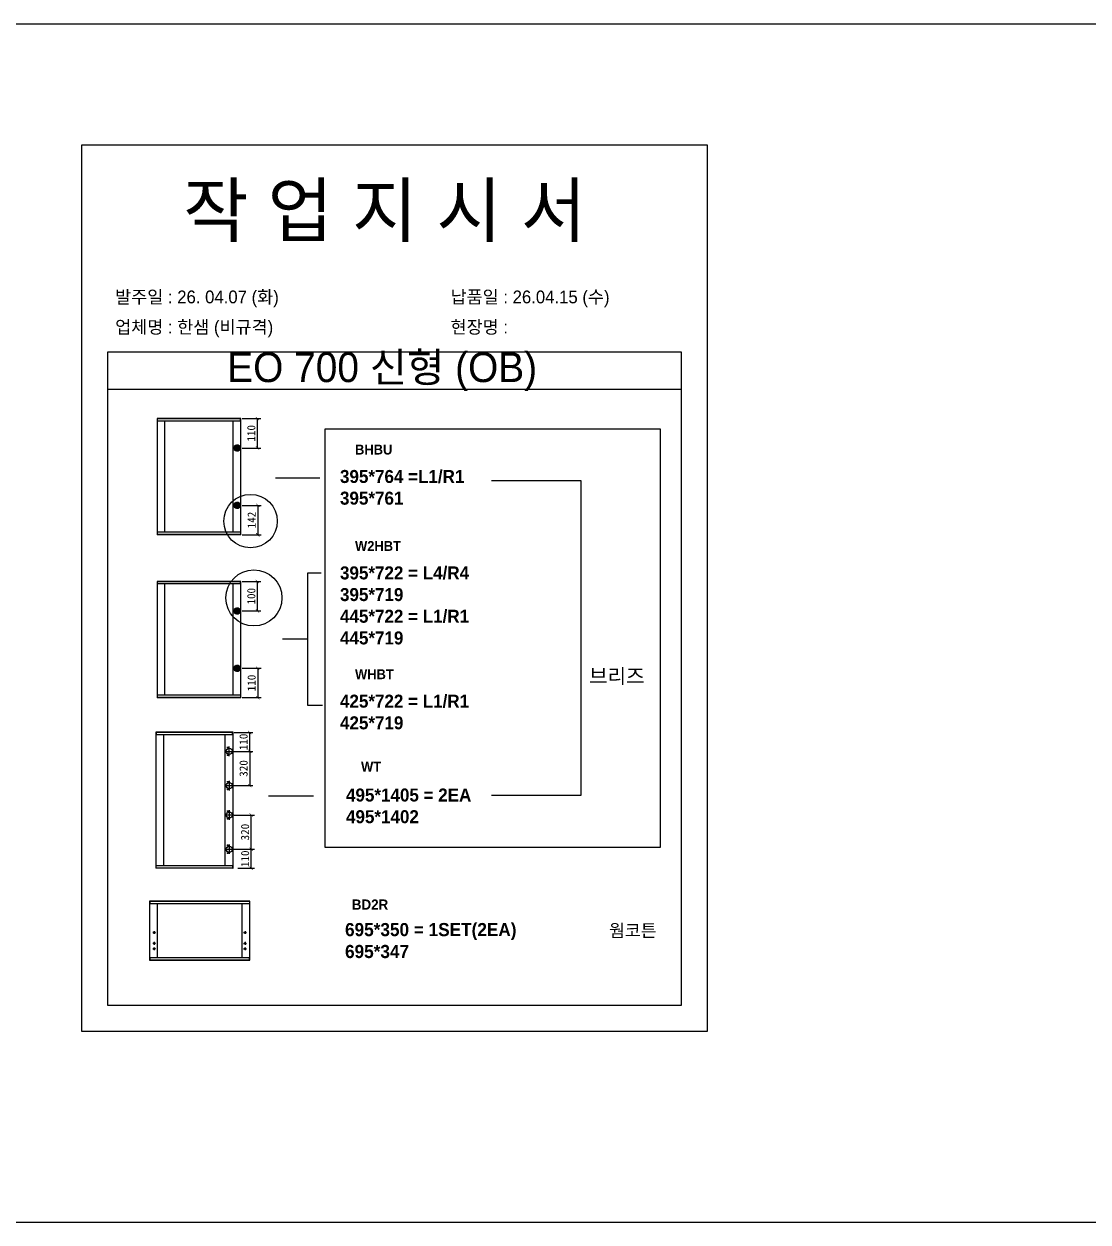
# Model space of a CAD drawing. Header units: millimetres. Extents: x -44117 to 256353, y -2095463 to 65325.
# Drawn here: x 115021 to 118289, y -852491 to -848813 of the extents above; entities that cross this region are included whole.
import ezdxf

# ---------------------------------------------------------------- set-up
doc = ezdxf.new("R2010")
doc.units = ezdxf.units.MM
doc.header["$LTSCALE"] = 10
doc.layers.add('Layer1', color=7, linetype='Continuous', lineweight=70)
doc.styles.add('MtX_Gulim', font='')
doc.styles.get('MtX_Gulim').set_extended_font_data('Gulim', bold=True)
doc.dimstyles.new('ISO-25', dxfattribs={"dimtxt": 2.5, "dimasz": 2.5, "dimexe": 1, "dimexo": 1, "dimtad": 1, "dimtxsty": 'Standard', "dimblk": 'ARCHTICK', "dimcen": 2.5, "dimadec": 0, "dimazin": 0, "dimtfac": 1, "dimtmove": 0, "dimatfit": 3, "dimfxl": 0, "dimarcsym": 0})

# ---------------------------------------------------------------- blocks, each defined once
blk = doc.blocks.new('_ArchTick')
at = {"color": 0, "linetype": 'ByBlock', "const_width": 0.15}
blk.add_lwpolyline([(-0.5, -0.5), (0.5, 0.5)], dxfattribs=at)
blk = doc.blocks.new('*D5528')
at = {"color": 0, "lineweight": -2}
for p, q in [((115690.9, -850024.4), (115748, -850024.4)), ((115738, -850115), (115738, -850024.4)), ((115690.9, -850115), (115748, -850115))]:
    blk.add_line(p, q, dxfattribs=at)
at = {"layer": 'Defpoints', "color": 0}
for p in [(115675.9, -850024.4), (115738, -850024.4), (115675.9, -850115)]:
    blk.add_point(p, dxfattribs=at)
at = {"color": 0, "lineweight": -2, "xscale": 10, "yscale": 10, "zscale": 10}
for p, rotation in [((115738, -850024.4), 90), ((115738, -850115), 270)]:
    blk.add_blockref('_ArchTick', p, dxfattribs=dict(at, rotation=rotation))
at = {"color": 0, "insert": (115719.2, -850069.7), "char_height": 25, "attachment_point": 5, "rotation": 90}
blk.add_mtext('110', dxfattribs=at)
blk = doc.blocks.new('*D5529')
at = {"color": 0, "lineweight": -2}
for p, q in [((115690.9, -850291), (115749, -850291)), ((115739, -850291), (115739, -850381.2)), ((115690.9, -850381.2), (115749, -850381.2))]:
    blk.add_line(p, q, dxfattribs=at)
at = {"layer": 'Defpoints', "color": 0}
for p in [(115675.9, -850291), (115675.9, -850381.2), (115739, -850381.2)]:
    blk.add_point(p, dxfattribs=at)
at = {"color": 0, "lineweight": -2, "xscale": 10, "yscale": 10, "zscale": 10}
for p, rotation in [((115739, -850291), 90), ((115739, -850381.2), 270)]:
    blk.add_blockref('_ArchTick', p, dxfattribs=dict(at, rotation=rotation))
at = {"color": 0, "insert": (115720.2, -850336.1), "char_height": 25, "attachment_point": 5, "rotation": 90}
blk.add_mtext('142', dxfattribs=at)
blk = doc.blocks.new('*D5530')
at = {"color": 0, "lineweight": -2}
for p, q in [((115690.9, -850524.7), (115748, -850524.7)), ((115738, -850615.3), (115738, -850524.7)), ((115690.9, -850615.3), (115748, -850615.3))]:
    blk.add_line(p, q, dxfattribs=at)
at = {"layer": 'Defpoints', "color": 0}
for p in [(115675.9, -850524.7), (115738, -850524.7), (115675.9, -850615.3)]:
    blk.add_point(p, dxfattribs=at)
at = {"color": 0, "lineweight": -2, "xscale": 10, "yscale": 10, "zscale": 10}
for p, rotation in [((115738, -850524.7), 90), ((115738, -850615.3), 270)]:
    blk.add_blockref('_ArchTick', p, dxfattribs=dict(at, rotation=rotation))
at = {"color": 0, "insert": (115719.2, -850570), "char_height": 25, "attachment_point": 5, "rotation": 90}
blk.add_mtext('100', dxfattribs=at)
blk = doc.blocks.new('*D5531')
at = {"color": 0, "lineweight": -2}
for p, q in [((115690.9, -850791.2), (115749, -850791.2)), ((115739, -850791.2), (115739, -850881.4)), ((115690.9, -850881.4), (115749, -850881.4))]:
    blk.add_line(p, q, dxfattribs=at)
at = {"layer": 'Defpoints', "color": 0}
for p in [(115675.9, -850791.2), (115675.9, -850881.4), (115739, -850881.4)]:
    blk.add_point(p, dxfattribs=at)
at = {"color": 0, "lineweight": -2, "xscale": 10, "yscale": 10, "zscale": 10}
for p, rotation in [((115739, -850791.2), 90), ((115739, -850881.4), 270)]:
    blk.add_blockref('_ArchTick', p, dxfattribs=dict(at, rotation=rotation))
at = {"color": 0, "insert": (115720.2, -850836.3), "char_height": 25, "attachment_point": 5, "rotation": 90}
blk.add_mtext('110', dxfattribs=at)
blk = doc.blocks.new('*D5532')
at = {"color": 0, "lineweight": -2}
for p, q in [((115666.3, -850988.4), (115724.3, -850988.4)), ((115714.3, -851046.3), (115714.3, -850988.4)), ((115666.3, -851046.3), (115724.3, -851046.3))]:
    blk.add_line(p, q, dxfattribs=at)
at = {"layer": 'Defpoints', "color": 0}
for p in [(115651.3, -850988.4), (115714.3, -850988.4), (115651.3, -851046.3)]:
    blk.add_point(p, dxfattribs=at)
at = {"color": 0, "lineweight": -2, "xscale": 10, "yscale": 10, "zscale": 10}
for p, rotation in [((115714.3, -850988.4), 90), ((115714.3, -851046.3), 270)]:
    blk.add_blockref('_ArchTick', p, dxfattribs=dict(at, rotation=rotation))
at = {"color": 0, "insert": (115695.5, -851017.3), "char_height": 25, "attachment_point": 5, "rotation": 90}
blk.add_mtext('110', dxfattribs=at)
blk = doc.blocks.new('*D5533')
at = {"color": 0, "lineweight": -2}
for p, q in [((115666.3, -851346.8), (115728.8, -851346.8)), ((115718.8, -851405.3), (115718.8, -851346.8)), ((115678, -851405.3), (115728.8, -851405.3))]:
    blk.add_line(p, q, dxfattribs=at)
at = {"layer": 'Defpoints', "color": 0}
for p in [(115651.3, -851346.8), (115718.8, -851346.8), (115663, -851405.3)]:
    blk.add_point(p, dxfattribs=at)
at = {"color": 0, "lineweight": -2, "xscale": 10, "yscale": 10, "zscale": 10}
for p, rotation in [((115718.8, -851346.8), 90), ((115718.8, -851405.3), 270)]:
    blk.add_blockref('_ArchTick', p, dxfattribs=dict(at, rotation=rotation))
at = {"color": 0, "insert": (115700.1, -851376.1), "char_height": 25, "attachment_point": 5, "rotation": 90}
blk.add_mtext('110', dxfattribs=at)
blk = doc.blocks.new('*D5534')
at = {"color": 0, "lineweight": -2}
for p, q in [((115666.3, -851241.7), (115728.8, -851241.7)), ((115718.8, -851346.8), (115718.8, -851241.7)), ((115666.3, -851346.8), (115728.8, -851346.8))]:
    blk.add_line(p, q, dxfattribs=at)
at = {"layer": 'Defpoints', "color": 0}
for p in [(115651.3, -851241.7), (115718.8, -851241.7), (115651.3, -851346.8)]:
    blk.add_point(p, dxfattribs=at)
at = {"color": 0, "lineweight": -2, "xscale": 10, "yscale": 10, "zscale": 10}
for p, rotation in [((115718.8, -851241.7), 90), ((115718.8, -851346.8), 270)]:
    blk.add_blockref('_ArchTick', p, dxfattribs=dict(at, rotation=rotation))
at = {"color": 0, "insert": (115700.1, -851294.2), "char_height": 25, "attachment_point": 5, "rotation": 90}
blk.add_mtext('320', dxfattribs=at)
blk = doc.blocks.new('*D5535')
at = {"color": 0, "lineweight": -2}
for p, q in [((115666.3, -851046.3), (115724.3, -851046.3)), ((115714.3, -851046.3), (115714.3, -851151.4)), ((115666.3, -851151.4), (115724.3, -851151.4))]:
    blk.add_line(p, q, dxfattribs=at)
at = {"layer": 'Defpoints', "color": 0}
for p in [(115651.3, -851046.3), (115651.3, -851151.4), (115714.3, -851151.4)]:
    blk.add_point(p, dxfattribs=at)
at = {"color": 0, "lineweight": -2, "xscale": 10, "yscale": 10, "zscale": 10}
for p, rotation in [((115714.3, -851046.3), 90), ((115714.3, -851151.4), 270)]:
    blk.add_blockref('_ArchTick', p, dxfattribs=dict(at, rotation=rotation))
at = {"color": 0, "insert": (115695.5, -851098.8), "char_height": 25, "attachment_point": 5, "rotation": 90}
blk.add_mtext('320', dxfattribs=at)

msp = doc.modelspace()

# ---------------------------------------------------------------- linework, layer by layer
at = {"color": 1}
for p, q in [((104260.77588, -848812.88833), (196529.92274, -848812.88833)), ((104260.77588, -848812.88833), (196529.92274, -848812.88833)), ((106472.62401, -848812.88833), (198741.77087, -848812.88833)), ((106472.62401, -848812.88833), (198741.77087, -848812.88833)), ((104260.77588, -852491.44966), (196529.92274, -852491.44966)), ((104260.77588, -852491.44966), (196529.92274, -852491.44966)), ((106472.62401, -852491.44966), (198741.77087, -852491.44966)), ((106472.62401, -852491.44966), (198741.77087, -852491.44966))]:
    msp.add_line(p, q, dxfattribs=at)
for p, q in [((117040.57852, -849820.9555), (115277.65491, -849820.9555)), ((117040.57852, -849935.43106), (115277.65491, -849935.43106)), ((115430.08264, -850024.65867), (115430.08264, -850380.91505)), ((115686.9437, -850025.12001), (115430.08264, -850025.12001)), ((115686.9437, -850032.09136), (115430.08264, -850032.09136)), ((115686.6874, -850024.40237), (115430.33894, -850024.40237)), ((115452.8933, -850031.57876), (115452.8933, -850373.48237)), ((115663.87674, -850373.48237), (115663.87674, -850032.09136)), ((115685.6622, -850032.09136), (115685.6622, -850024.40237)), ((115686.9437, -850380.91505), (115686.9437, -850024.65867)), ((115929.47056, -850207.89861), (115793.42586, -850207.89861)), ((115686.9437, -850373.48237), (115430.08264, -850373.48237)), ((115686.9437, -850380.45372), (115430.08264, -850380.45372)), ((115686.6874, -850381.17136), (115430.33894, -850381.17136)), ((115431.36414, -850381.17136), (115431.36414, -850373.48237)), ((115685.6622, -850373.48237), (115685.6622, -850381.17136)), ((115430.08264, -850524.9362), (115430.08264, -850881.19258)), ((115686.9437, -850525.39754), (115430.08264, -850525.39754)), ((115686.9437, -850532.36889), (115430.08264, -850532.36889)), ((115686.6874, -850524.6799), (115430.33894, -850524.6799)), ((115452.8933, -850531.85629), (115452.8933, -850873.7599)), ((115663.87674, -850873.7599), (115663.87674, -850532.36889)), ((115685.6622, -850532.36889), (115685.6622, -850524.6799)), ((115686.9437, -850881.19258), (115686.9437, -850524.9362)), ((115891.28258, -850701.95568), (115814.90661, -850701.95568)), ((115686.9437, -850873.7599), (115430.08264, -850873.7599)), ((115686.9437, -850880.73125), (115430.08264, -850880.73125)), ((115686.6874, -850881.44889), (115430.33894, -850881.44889)), ((115431.36414, -850881.44889), (115431.36414, -850873.7599)), ((115685.6622, -850873.7599), (115685.6622, -850881.44889)), ((115426.05744, -850987.9414), (115426.05744, -851405.14927)), ((115663.05101, -850988.42072), (115426.05744, -850988.42072)), ((115663.05101, -850995.66366), (115426.05744, -850995.66366)), ((115662.78472, -850987.67512), (115426.32373, -850987.67512)), ((115427.38887, -850987.67512), (115427.38887, -850995.66366)), ((115449.7568, -850995.13109), (115449.7568, -851397.42701)), ((115639.08537, -851397.42701), (115639.08537, -850995.66366)), ((115661.71958, -850995.66366), (115661.71958, -850987.67512)), ((115663.05101, -851405.14927), (115663.05101, -850987.9414)), ((115648.67162, -851034.27498), (115644.41107, -851034.27498)), ((115646.54134, -851032.1447), (115646.54134, -851036.40525)), ((115651.33447, -851060.78239), (115651.33447, -851031.73321)), ((115636.80988, -851046.2578), (115665.85906, -851046.2578)), ((115648.67162, -851058.24062), (115644.41107, -851058.24062)), ((115646.54134, -851056.11034), (115646.54134, -851060.3709)), ((115648.67162, -851139.45751), (115644.41107, -851139.45751)), ((115646.54134, -851137.32723), (115646.54134, -851141.58779)), ((115651.33447, -851136.91575), (115651.33447, -851165.96493)), ((115636.80988, -851151.44034), (115665.85906, -851151.44034)), ((115648.67162, -851163.42316), (115644.41107, -851163.42316)), ((115646.54134, -851161.29288), (115646.54134, -851165.55343)), ((115910.37657, -851184.079), (115771.94512, -851184.079)), ((115636.80988, -851241.65034), (115665.85906, -851241.65034)), ((115648.67162, -851229.66751), (115644.41107, -851229.66751)), ((115648.67162, -851253.63315), (115644.41107, -851253.63315)), ((115646.54134, -851227.53723), (115646.54134, -851231.79779)), ((115646.54134, -851251.50287), (115646.54134, -851255.76343)), ((115651.33447, -851227.12575), (115651.33447, -851256.17493)), ((115636.80988, -851346.83287), (115665.85906, -851346.83287)), ((115648.67162, -851334.85004), (115644.41107, -851334.85004)), ((115648.67162, -851358.81568), (115644.41107, -851358.81568)), ((115646.54134, -851332.71976), (115646.54134, -851336.98031)), ((115646.54134, -851356.6854), (115646.54134, -851360.94596)), ((115651.33447, -851332.30828), (115651.33447, -851361.35746)), ((115663.05101, -851397.42701), (115426.05744, -851397.42701)), ((115427.38887, -851405.41556), (115427.38887, -851397.42701)), ((115661.71958, -851397.42701), (115661.71958, -851405.41556)), ((115663.05101, -851404.66996), (115426.05744, -851404.66996)), ((115662.78472, -851405.41556), (115426.32373, -851405.41556)), ((115406.23261, -851506.51119), (115406.23261, -851687.38312)), ((115714.59594, -851506.97762), (115406.23261, -851506.97762)), ((115714.33681, -851506.25206), (115406.49174, -851506.25206)), ((115407.52825, -851506.25206), (115407.52825, -851514.02593)), ((115713.30029, -851506.25206), (115713.30029, -851514.02593)), ((115714.59594, -851687.38312), (115714.59594, -851506.51119)), ((115714.59594, -851514.02593), (115406.23261, -851514.02593)), ((115429.5542, -851514.02593), (115429.5542, -851679.86839)), ((115691.27434, -851679.86839), (115691.27434, -851514.02593)), ((115425.27858, -851602.64799), (115416.72732, -851602.64799)), ((115421.00295, -851598.37236), (115421.00295, -851606.92361)), ((115695.54996, -851602.64799), (115704.10122, -851602.64799)), ((115699.82559, -851598.37236), (115699.82559, -851606.92361)), ((115425.27858, -851635.81648), (115416.72732, -851635.81648)), ((115425.27858, -851652.40073), (115416.72732, -851652.40073)), ((115421.00295, -851631.54086), (115421.00295, -851640.09211)), ((115421.00295, -851648.1251), (115421.00295, -851656.67635)), ((115695.54996, -851635.81648), (115704.10122, -851635.81648)), ((115695.54996, -851652.40073), (115704.10122, -851652.40073)), ((115699.82559, -851631.54086), (115699.82559, -851640.09211)), ((115699.82559, -851648.1251), (115699.82559, -851656.67635)), ((115714.59594, -851679.86839), (115406.23261, -851679.86839)), ((115714.59594, -851686.91669), (115406.23261, -851686.91669)), ((115406.49174, -851687.64225), (115714.33681, -851687.64225)), ((115407.52825, -851679.86839), (115407.52825, -851687.64225)), ((115713.30029, -851687.64225), (115713.30029, -851679.86839))]:
    msp.add_line(p, q)
for points in [[(115197.52202, -851905.36114), (117120.71141, -851905.36114), (117120.71141, -849185.42186), (115197.52202, -849185.42186)], [(115944.56347, -851340.43179), (116975.63909, -851340.43179), (116975.63909, -850057.31547), (115944.56347, -850057.31547)]]:
    msp.add_lwpolyline(points, close=True)
for points in [[(115277.65491, -849820.9555), (115277.65491, -851825.22825), (117040.57852, -851825.22825), (117040.57852, -849820.9555)], [(116456.94211, -850215.05886), (116731.41826, -850215.05886), (116731.41826, -851181.69225), (116456.94211, -851181.69225)], [(115933.65901, -850499.082), (115891.28258, -850499.082), (115891.28258, -850904.82935), (115937.38831, -850904.82935)]]:
    msp.add_lwpolyline(points)
for centre, radius in [((115716.76254, -850339.40303), 82.0445), ((115727.0181, -850575.08705), 86.14673)]:
    msp.add_circle(centre, radius, dxfattribs=at)
for centre, radius in [((115646.54134, -851034.27498), 0.85211), ((115651.33447, -851046.2578), 9.31997), ((115646.54134, -851058.24062), 0.85211), ((115651.33447, -851151.44034), 9.31997), ((115646.54134, -851139.45751), 0.85211), ((115646.54134, -851163.42316), 0.85211), ((115651.33447, -851241.65034), 9.31997), ((115646.54134, -851229.66751), 0.85211), ((115646.54134, -851253.63315), 0.85211), ((115651.33447, -851346.83287), 9.31997), ((115646.54134, -851334.85004), 0.85211), ((115646.54134, -851358.81568), 0.85211), ((115421.00295, -851602.64799), 2.59129), ((115699.82559, -851602.64799), 2.59129), ((115421.00295, -851635.81648), 2.59129), ((115421.00295, -851652.40073), 2.59129), ((115699.82559, -851635.81648), 2.59129), ((115699.82559, -851652.40073), 2.59129)]:
    msp.add_circle(centre, radius)
for centre, radius, start, end in [((115686.6874, -850024.65867), 0.2563, 0, 90), ((115430.33894, -850380.91506), 0.2563, 180, 270), ((115686.6874, -850380.91506), 0.2563, 270, 0), ((115686.6874, -850524.9362), 0.2563, 0, 90), ((115430.33894, -850881.19259), 0.2563, 180, 270), ((115686.6874, -850881.19259), 0.2563, 270, 0), ((115426.32373, -850987.9414), 0.26628, 90, 180), ((115662.78472, -850987.9414), 0.26628, 0, 90), ((115426.32373, -851405.14927), 0.26628, 180, 270), ((115662.78472, -851405.14927), 0.26628, 270, 0), ((115406.49174, -851506.51119), 0.25913, 90, 180), ((115714.33681, -851506.51119), 0.25913, 0, 90), ((115406.49174, -851687.38312), 0.25913, 180, 270), ((115714.33681, -851687.38312), 0.25913, 270, 0)]:
    msp.add_arc(centre, radius, start, end)
at = {"layer": 'Layer1'}
for p, q in [((115675.8586, -850105.55169), (115675.8586, -850124.44411)), ((115675.8586, -850300.41092), (115675.8586, -850281.51849)), ((115675.8586, -850605.82922), (115675.8586, -850624.72164)), ((115675.8586, -850800.68845), (115675.8586, -850781.79602))]:
    msp.add_line(p, q, dxfattribs=at)
for points in [[(115685.30481, -850114.9979), (115666.41239, -850114.9979)], [(115685.30481, -850290.96471), (115666.41239, -850290.96471)], [(115685.30481, -850615.27543), (115666.41239, -850615.27543)], [(115685.30481, -850791.24224), (115666.41239, -850791.24224)]]:
    msp.add_lwpolyline(points, close=True, dxfattribs=at)
for centre in [(115675.8586, -850114.9979), (115675.8586, -850290.96471), (115675.8586, -850615.27543), (115675.8586, -850791.24224)]:
    msp.add_circle(centre, 6.29747, dxfattribs=at)

# ---------------------------------------------------------------- texts
at = {"linetype": 'Continuous', "style": 'MtX_Gulim'}
for s, height, p in [('BHBU', 30.315933, (116037.86621, -850134.86135)), ('W2HBT', 30.315933, (116037.86621, -850430.89282)), ('WHBT', 30.315933, (116037.86621, -850824.70642)), ('WT', 30.315933, (116056.33814, -851108.44586)), ('BD2R', 31.421769, (116027.88506, -851532.38042))]:
    msp.add_text(s, height=height, dxfattribs=at).set_placement(p)
at = {"attachment_point": 1}
for s, width, gutter_width, heights, insert, char_height in [('{\\fGulim|b0|i0|c129|p50;작 업 지 시 서}', 3786.0728481, 14.30944, [-178.40505], (115509.8189, -849304.66248), 160.2657825), ('\\pt11;{\\fGulim|b0|i0|c129|p50;발주일 : 26. 04.07 (화)}', 3786.0728481, 14.30944, [39.49878], (115300.97602, -849631.4062), 39.2651167), ('{\\fGulim|b0|i0|c129|p50;납품일 : 26.04.15 (수)}', 3786.0728481, 14.30944, [40.16974], (116331.23084, -849631.4062), 39.2651167), ('{\\fGulim|b0|i0|c129|p50;업체명 : 한샘 (비규격)}', 3786.0728481, 14.30944, [41.34032], (115300.97602, -849723.73781), 39.2651167), ('{\\fGulim|b0|i0|c129|p50;현장명 : }', 3786.0728481, 14.30944, [-43.81381], (116331.23084, -849723.73781), 39.2651167), ('{\\fGulim|b0|i0|c129|p50;EO 700 신형 (OB)}', 2155.3243433, 8.14604, [-114.80382], (115645.20256, -849821.24327), 91.2356303), ('{\\f굴림|b1|i0|c129|p50;395*764 =L1/R1\\P\\C1;395*761}', 12072.7918459, 155.2668, [-111.27454], (115991.66899, -850182.34195), 39.9257485), ('{\\f굴림|b1|i0|c129|p50;395*722 = L4/R4\\P\\C1;395*719\\P\\C256;445*722 = L1/R1\\P\\C1;445*719}', 12072.7918459, 155.2668, [248.16282], (115991.66899, -850478.37342), 39.9257485), ('{\\f굴림|b1|i0|c129|p50;브리즈}', 13746.5878503, 176.7933, [-50.51237], (116756.29993, -850792.61975), 45.4611341), ('{\\f굴림|b1|i0|c129|p50;425*722 = L1/R1\\P\\C1;425*719}', 12072.7918459, 155.2668, [-111.27454], (115991.66899, -850872.18702), 39.9257485), ('{\\f굴림|b1|i0|c129|p50;495*1405 = 2EA\\P\\C1;495*1402}', 12072.7918459, 155.2668, [-107.68333], (116010.14091, -851160.38765), 39.9257485), ('{\\f굴림|b1|i0|c129|p50;695*350 = 1SET(2EA)\\P\\C1;695*347}', 12198.822037, 156.88766, [-113.28997], (116007.06189, -851573.3389), 40.342541), ('{\\f굴림|b1|i0|c129|p50;웜코튼}', 11769.5052121, 151.36626, [-42.01186], (116817.81041, -851577.07784), 38.9227538)]:
    msp.add_mtext_dynamic_manual_height_columns(s, width=width, gutter_width=gutter_width, heights=heights, dxfattribs=dict(at, insert=insert, char_height=char_height))

# ---------------------------------------------------------------- dimensions: what is measured, and where the dimension line sits
for base, p1, p2, text, picture, middle in [((115737.97793, -850024.40237), (115675.8586, -850114.9979), (115675.8586, -850024.40237), '110', '*D5528', (115719.22793, -850069.70013)), ((115738.97148, -850381.17136), (115675.8586, -850290.96471), (115675.8586, -850381.17136), '142', '*D5529', (115720.22148, -850336.06803)), ((115737.97793, -850524.6799), (115675.8586, -850615.27543), (115675.8586, -850524.6799), '100', '*D5530', (115719.22793, -850569.97766)), ((115738.97148, -850881.44889), (115675.8586, -850791.24224), (115675.8586, -850881.44889), '110', '*D5531', (115720.22148, -850836.34556)), ((115714.25961, -851151.44034), (115651.33447, -851046.2578), (115651.33447, -851151.44034), '320', '*D5535', (115695.50961, -851098.84907)), ((115718.83107, -851241.65034), (115651.33447, -851346.83287), (115651.33447, -851241.65034), '320', '*D5534', (115700.08107, -851294.2416)), ((115718.83107, -851346.83287), (115662.97302, -851405.33757), (115651.33447, -851346.83287), '110', '*D5533', (115700.08107, -851376.08522))]:
    dim = msp.add_linear_dim(base=base, p1=p1, p2=p2, angle=90, text=text, dimstyle='ISO-25', override={"dimscale": 10, "dimasz": 1, "dimexo": 1.5, "dimtxsty": 'Standard'})
    dim.commit()
    dim.dimension.update_dxf_attribs({"geometry": picture, "text_midpoint": middle})
dim = msp.add_linear_dim(base=(115714.25961, -850988.42072), p1=(115651.33447, -851046.2578), p2=(115651.33447, -850988.42072), angle=90, text='110', dimstyle='ISO-25', override={"dimscale": 10, "dimasz": 1, "dimexo": 1.5, "dimtxsty": 'Standard'})
dim.commit()
dim.dimension.update_dxf_attribs({"geometry": '*D5532', "text_midpoint": (115714.25961, -851017.33926), "dimtype": 160})

doc.saveas('drawing.dxf')
